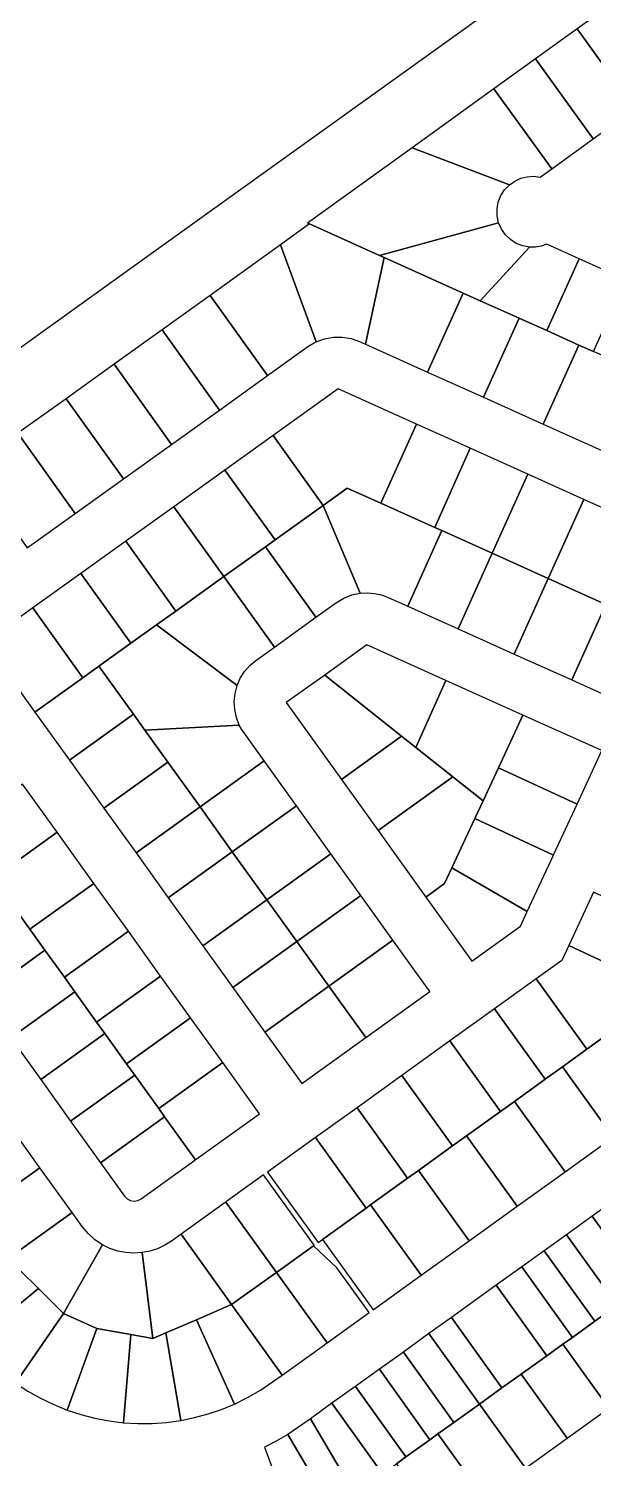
# Model space of a CAD drawing. Header units: metres. Extents: x 1641456 to 1644813, y 5693985 to 5698324.
# Drawn here: x 1643610 to 1643828, y 5694568 to 5695120 of the extents above; entities that cross this region are included whole.
import ezdxf

# ---------------------------------------------------------------- set-up
doc = ezdxf.new("R2010")
doc.units = ezdxf.units.M

msp = doc.modelspace()

# ---------------------------------------------------------------- linework, layer by layer
msp.add_lwpolyline([(1643029.38, 5694582.33), (1643228.55, 5694725.56), (1643336.18, 5694802.96), (1643389.38, 5694841.22), (1643380.63, 5694853.38), (1643291.2, 5694977.75), (1643404.73, 5695059.4), (1643491.91, 5694938.17), (1643500.97, 5694925.59), (1643500.97, 5694925.59), (1643517.62, 5694937.55), (1643593.8, 5694988.05), (1643662.2, 5695037.1), (1643827.02, 5695155.31), (1643825.24, 5695157.78), (1643907.79, 5695216.98), (1643910.57, 5695218.98), (1643928.1, 5695238.43), (1643937.97, 5695245.56), (1643961.98, 5695256), (1644153.25, 5695393.71), (1644482.21, 5695631.95)])
msp.add_lwpolyline([(1643029.38, 5694582.33), (1643228.55, 5694725.56), (1643336.18, 5694802.96), (1643389.38, 5694841.22), (1643380.63, 5694853.38), (1643291.2, 5694977.75), (1643404.73, 5695059.4), (1643491.91, 5694938.17), (1643500.97, 5694925.59), (1643500.97, 5694925.59), (1643517.62, 5694937.55), (1643593.8, 5694988.05), (1643662.2, 5695037.1), (1643827.02, 5695155.31), (1643825.24, 5695157.78), (1643907.79, 5695216.98), (1643910.57, 5695218.98), (1643928.1, 5695238.43), (1643937.97, 5695245.56), (1643961.98, 5695256), (1644153.25, 5695393.71), (1644482.21, 5695631.95)])
msp.add_lwpolyline([(1643029.38, 5694582.33), (1643228.55, 5694725.56), (1643336.18, 5694802.96), (1643389.38, 5694841.22), (1643380.63, 5694853.38), (1643291.2, 5694977.75), (1643404.73, 5695059.4), (1643491.91, 5694938.17), (1643500.97, 5694925.59), (1643500.97, 5694925.59), (1643517.62, 5694937.55), (1643593.8, 5694988.05), (1643662.2, 5695037.1), (1643827.02, 5695155.31), (1643825.24, 5695157.78), (1643907.79, 5695216.98), (1643910.57, 5695218.98), (1643928.1, 5695238.43), (1643937.97, 5695245.56), (1643961.98, 5695256), (1644153.25, 5695393.71), (1644482.21, 5695631.95)])
msp.add_lwpolyline([(1643029.38, 5694582.33), (1643228.55, 5694725.56), (1643336.18, 5694802.96), (1643389.38, 5694841.22), (1643380.63, 5694853.38), (1643291.2, 5694977.75), (1643404.73, 5695059.4), (1643491.91, 5694938.17), (1643500.97, 5694925.59), (1643500.97, 5694925.59), (1643517.62, 5694937.55), (1643593.8, 5694988.05), (1643662.2, 5695037.1), (1643827.02, 5695155.31), (1643825.24, 5695157.78), (1643907.79, 5695216.98), (1643910.57, 5695218.98), (1643928.1, 5695238.43), (1643937.97, 5695245.56), (1643961.98, 5695256), (1644153.25, 5695393.71), (1644482.21, 5695631.95)])
msp.add_lwpolyline([(1643029.38, 5694582.33), (1643228.55, 5694725.56), (1643336.18, 5694802.96), (1643389.38, 5694841.22), (1643380.63, 5694853.38), (1643291.2, 5694977.75), (1643404.73, 5695059.4), (1643491.91, 5694938.17), (1643500.97, 5694925.59), (1643500.97, 5694925.59), (1643517.62, 5694937.55), (1643593.8, 5694988.05), (1643662.2, 5695037.1), (1643827.02, 5695155.31), (1643825.24, 5695157.78), (1643907.79, 5695216.98), (1643910.57, 5695218.98), (1643928.1, 5695238.43), (1643937.97, 5695245.56), (1643961.98, 5695256), (1644153.25, 5695393.71), (1644482.21, 5695631.95)])
msp.add_lwpolyline([(1643029.38, 5694582.33), (1643228.55, 5694725.56), (1643336.18, 5694802.96), (1643389.38, 5694841.22), (1643380.63, 5694853.38), (1643291.2, 5694977.75), (1643404.73, 5695059.4), (1643491.91, 5694938.17), (1643500.97, 5694925.59), (1643500.97, 5694925.59), (1643517.62, 5694937.55), (1643593.8, 5694988.05), (1643662.2, 5695037.1), (1643827.02, 5695155.31), (1643825.24, 5695157.78), (1643907.79, 5695216.98), (1643910.57, 5695218.98), (1643928.1, 5695238.43), (1643937.97, 5695245.56), (1643961.98, 5695256), (1644153.25, 5695393.71), (1644482.21, 5695631.95)])
msp.add_lwpolyline([(1643029.38, 5694582.33), (1643228.55, 5694725.56), (1643336.18, 5694802.96), (1643389.38, 5694841.22), (1643380.63, 5694853.38), (1643291.2, 5694977.75), (1643404.73, 5695059.4), (1643491.91, 5694938.17), (1643500.97, 5694925.59), (1643500.97, 5694925.59), (1643517.62, 5694937.55), (1643593.8, 5694988.05), (1643662.2, 5695037.1), (1643827.02, 5695155.31), (1643825.24, 5695157.78), (1643907.79, 5695216.98), (1643910.57, 5695218.98), (1643928.1, 5695238.43), (1643937.97, 5695245.56), (1643961.98, 5695256), (1644153.25, 5695393.71), (1644482.21, 5695631.95)])
msp.add_lwpolyline([(1643029.38, 5694582.33), (1643228.55, 5694725.56), (1643336.18, 5694802.96), (1643389.38, 5694841.22), (1643380.63, 5694853.38), (1643291.2, 5694977.75), (1643404.73, 5695059.4), (1643491.91, 5694938.17), (1643500.97, 5694925.59), (1643500.97, 5694925.59), (1643517.62, 5694937.55), (1643593.8, 5694988.05), (1643662.2, 5695037.1), (1643827.02, 5695155.31), (1643825.24, 5695157.78), (1643907.79, 5695216.98), (1643910.57, 5695218.98), (1643928.1, 5695238.43), (1643937.97, 5695245.56), (1643961.98, 5695256), (1644153.25, 5695393.71), (1644482.21, 5695631.95)])
msp.add_lwpolyline([(1643029.38, 5694582.33), (1643228.55, 5694725.56), (1643336.18, 5694802.96), (1643389.38, 5694841.22), (1643380.63, 5694853.38), (1643291.2, 5694977.75), (1643404.73, 5695059.4), (1643491.91, 5694938.17), (1643500.97, 5694925.59), (1643500.97, 5694925.59), (1643517.62, 5694937.55), (1643593.8, 5694988.05), (1643662.2, 5695037.1), (1643827.02, 5695155.31), (1643825.24, 5695157.78), (1643907.79, 5695216.98), (1643910.57, 5695218.98), (1643928.1, 5695238.43), (1643937.97, 5695245.56), (1643961.98, 5695256), (1644153.25, 5695393.71), (1644482.21, 5695631.95)])
msp.add_lwpolyline([(1643029.38, 5694582.33), (1643228.55, 5694725.56), (1643336.18, 5694802.96), (1643389.38, 5694841.22), (1643380.63, 5694853.38), (1643291.2, 5694977.75), (1643404.73, 5695059.4), (1643491.91, 5694938.17), (1643500.97, 5694925.59), (1643500.97, 5694925.59), (1643517.62, 5694937.55), (1643593.8, 5694988.05), (1643662.2, 5695037.1), (1643827.02, 5695155.31), (1643825.24, 5695157.78), (1643907.79, 5695216.98), (1643910.57, 5695218.98), (1643928.1, 5695238.43), (1643937.97, 5695245.56), (1643961.98, 5695256), (1644153.25, 5695393.71), (1644482.21, 5695631.95)])
msp.add_lwpolyline([(1643029.38, 5694582.33), (1643228.55, 5694725.56), (1643336.18, 5694802.96), (1643389.38, 5694841.22), (1643380.63, 5694853.38), (1643291.2, 5694977.75), (1643404.73, 5695059.4), (1643491.91, 5694938.17), (1643500.97, 5694925.59), (1643500.97, 5694925.59), (1643517.62, 5694937.55), (1643593.8, 5694988.05), (1643662.2, 5695037.1), (1643827.02, 5695155.31), (1643825.24, 5695157.78), (1643907.79, 5695216.98), (1643910.57, 5695218.98), (1643928.1, 5695238.43), (1643937.97, 5695245.56), (1643961.98, 5695256), (1644153.25, 5695393.71), (1644482.21, 5695631.95)])
msp.add_lwpolyline([(1643029.38, 5694582.33), (1643228.55, 5694725.56), (1643336.18, 5694802.96), (1643389.38, 5694841.22), (1643380.63, 5694853.38), (1643291.2, 5694977.75), (1643404.73, 5695059.4), (1643491.91, 5694938.17), (1643500.97, 5694925.59), (1643500.97, 5694925.59), (1643517.62, 5694937.55), (1643593.8, 5694988.05), (1643662.2, 5695037.1), (1643827.02, 5695155.31), (1643825.24, 5695157.78), (1643907.79, 5695216.98), (1643910.57, 5695218.98), (1643928.1, 5695238.43), (1643937.97, 5695245.56), (1643961.98, 5695256), (1644153.25, 5695393.71), (1644482.21, 5695631.95)])
msp.add_lwpolyline([(1643029.38, 5694582.33), (1643228.55, 5694725.56), (1643336.18, 5694802.96), (1643389.38, 5694841.22), (1643380.63, 5694853.38), (1643291.2, 5694977.75), (1643404.73, 5695059.4), (1643491.91, 5694938.17), (1643500.97, 5694925.59), (1643500.97, 5694925.59), (1643517.62, 5694937.55), (1643593.8, 5694988.05), (1643662.2, 5695037.1), (1643827.02, 5695155.31), (1643825.24, 5695157.78), (1643907.79, 5695216.98), (1643910.57, 5695218.98), (1643928.1, 5695238.43), (1643937.97, 5695245.56), (1643961.98, 5695256), (1644153.25, 5695393.71), (1644482.21, 5695631.95)])
msp.add_lwpolyline([(1643029.38, 5694582.33), (1643228.55, 5694725.56), (1643336.18, 5694802.96), (1643389.38, 5694841.22), (1643380.63, 5694853.38), (1643291.2, 5694977.75), (1643404.73, 5695059.4), (1643491.91, 5694938.17), (1643500.97, 5694925.59), (1643500.97, 5694925.59), (1643517.62, 5694937.55), (1643593.8, 5694988.05), (1643662.2, 5695037.1), (1643827.02, 5695155.31), (1643825.24, 5695157.78), (1643907.79, 5695216.98), (1643910.57, 5695218.98), (1643928.1, 5695238.43), (1643937.97, 5695245.56), (1643961.98, 5695256), (1644153.25, 5695393.71), (1644482.21, 5695631.95)])
msp.add_lwpolyline([(1643029.38, 5694582.33), (1643228.55, 5694725.56), (1643336.18, 5694802.96), (1643389.38, 5694841.22), (1643380.63, 5694853.38), (1643291.2, 5694977.75), (1643404.73, 5695059.4), (1643491.91, 5694938.17), (1643500.97, 5694925.59), (1643500.97, 5694925.59), (1643517.62, 5694937.55), (1643593.8, 5694988.05), (1643662.2, 5695037.1), (1643827.02, 5695155.31), (1643825.24, 5695157.78), (1643907.79, 5695216.98), (1643910.57, 5695218.98), (1643928.1, 5695238.43), (1643937.97, 5695245.56), (1643961.98, 5695256), (1644153.25, 5695393.71), (1644482.21, 5695631.95)])
msp.add_lwpolyline([(1643029.38, 5694582.33), (1643228.55, 5694725.56), (1643336.18, 5694802.96), (1643389.38, 5694841.22), (1643380.63, 5694853.38), (1643291.2, 5694977.75), (1643404.73, 5695059.4), (1643491.91, 5694938.17), (1643500.97, 5694925.59), (1643500.97, 5694925.59), (1643517.62, 5694937.55), (1643593.8, 5694988.05), (1643662.2, 5695037.1), (1643827.02, 5695155.31), (1643825.24, 5695157.78), (1643907.79, 5695216.98), (1643910.57, 5695218.98), (1643928.1, 5695238.43), (1643937.97, 5695245.56), (1643961.98, 5695256), (1644153.25, 5695393.71), (1644482.21, 5695631.95)])
msp.add_lwpolyline([(1643029.38, 5694582.33), (1643228.55, 5694725.56), (1643336.18, 5694802.96), (1643389.38, 5694841.22), (1643380.63, 5694853.38), (1643291.2, 5694977.75), (1643404.73, 5695059.4), (1643491.91, 5694938.17), (1643500.97, 5694925.59), (1643500.97, 5694925.59), (1643517.62, 5694937.55), (1643593.8, 5694988.05), (1643662.2, 5695037.1), (1643827.02, 5695155.31), (1643825.24, 5695157.78), (1643907.79, 5695216.98), (1643910.57, 5695218.98), (1643928.1, 5695238.43), (1643937.97, 5695245.56), (1643961.98, 5695256), (1644153.25, 5695393.71), (1644482.21, 5695631.95)])
msp.add_lwpolyline([(1643029.38, 5694582.33), (1643228.55, 5694725.56), (1643336.18, 5694802.96), (1643389.38, 5694841.22), (1643380.63, 5694853.38), (1643291.2, 5694977.75), (1643404.73, 5695059.4), (1643491.91, 5694938.17), (1643500.97, 5694925.59), (1643500.97, 5694925.59), (1643517.62, 5694937.55), (1643593.8, 5694988.05), (1643662.2, 5695037.1), (1643827.02, 5695155.31), (1643825.24, 5695157.78), (1643907.79, 5695216.98), (1643910.57, 5695218.98), (1643928.1, 5695238.43), (1643937.97, 5695245.56), (1643961.98, 5695256), (1644153.25, 5695393.71), (1644482.21, 5695631.95)])
msp.add_lwpolyline([(1643029.38, 5694582.33), (1643228.55, 5694725.56), (1643336.18, 5694802.96), (1643389.38, 5694841.22), (1643380.63, 5694853.38), (1643291.2, 5694977.75), (1643404.73, 5695059.4), (1643491.91, 5694938.17), (1643500.97, 5694925.59), (1643500.97, 5694925.59), (1643517.62, 5694937.55), (1643593.8, 5694988.05), (1643662.2, 5695037.1), (1643827.02, 5695155.31), (1643825.24, 5695157.78), (1643907.79, 5695216.98), (1643910.57, 5695218.98), (1643928.1, 5695238.43), (1643937.97, 5695245.56), (1643961.98, 5695256), (1644153.25, 5695393.71), (1644482.21, 5695631.95)])
msp.add_lwpolyline([(1643029.38, 5694582.33), (1643228.55, 5694725.56), (1643336.18, 5694802.96), (1643389.38, 5694841.22), (1643380.63, 5694853.38), (1643291.2, 5694977.75), (1643404.73, 5695059.4), (1643491.91, 5694938.17), (1643500.97, 5694925.59), (1643500.97, 5694925.59), (1643517.62, 5694937.55), (1643593.8, 5694988.05), (1643662.2, 5695037.1), (1643827.02, 5695155.31), (1643825.24, 5695157.78), (1643907.79, 5695216.98), (1643910.57, 5695218.98), (1643928.1, 5695238.43), (1643937.97, 5695245.56), (1643961.98, 5695256), (1644153.25, 5695393.71), (1644482.21, 5695631.95)])
msp.add_lwpolyline([(1643029.38, 5694582.33), (1643228.55, 5694725.56), (1643336.18, 5694802.96), (1643389.38, 5694841.22), (1643380.63, 5694853.38), (1643291.2, 5694977.75), (1643404.73, 5695059.4), (1643491.91, 5694938.17), (1643500.97, 5694925.59), (1643500.97, 5694925.59), (1643517.62, 5694937.55), (1643593.8, 5694988.05), (1643662.2, 5695037.1), (1643827.02, 5695155.31), (1643825.24, 5695157.78), (1643907.79, 5695216.98), (1643910.57, 5695218.98), (1643928.1, 5695238.43), (1643937.97, 5695245.56), (1643961.98, 5695256), (1644153.25, 5695393.71), (1644482.21, 5695631.95)])
msp.add_lwpolyline([(1643029.38, 5694582.33), (1643228.55, 5694725.56), (1643336.18, 5694802.96), (1643389.38, 5694841.22), (1643380.63, 5694853.38), (1643291.2, 5694977.75), (1643404.73, 5695059.4), (1643491.91, 5694938.17), (1643500.97, 5694925.59), (1643500.97, 5694925.59), (1643517.62, 5694937.55), (1643593.8, 5694988.05), (1643662.2, 5695037.1), (1643827.02, 5695155.31), (1643825.24, 5695157.78), (1643907.79, 5695216.98), (1643910.57, 5695218.98), (1643928.1, 5695238.43), (1643937.97, 5695245.56), (1643961.98, 5695256), (1644153.25, 5695393.71), (1644482.21, 5695631.95)])
msp.add_lwpolyline([(1643029.38, 5694582.33), (1643228.55, 5694725.56), (1643336.18, 5694802.96), (1643389.38, 5694841.22), (1643380.63, 5694853.38), (1643291.2, 5694977.75), (1643404.73, 5695059.4), (1643491.91, 5694938.17), (1643500.97, 5694925.59), (1643500.97, 5694925.59), (1643517.62, 5694937.55), (1643593.8, 5694988.05), (1643662.2, 5695037.1), (1643827.02, 5695155.31), (1643825.24, 5695157.78), (1643907.79, 5695216.98), (1643910.57, 5695218.98), (1643928.1, 5695238.43), (1643937.97, 5695245.56), (1643961.98, 5695256), (1644153.25, 5695393.71), (1644482.21, 5695631.95)])
msp.add_lwpolyline([(1643029.38, 5694582.33), (1643228.55, 5694725.56), (1643336.18, 5694802.96), (1643389.38, 5694841.22), (1643380.63, 5694853.38), (1643291.2, 5694977.75), (1643404.73, 5695059.4), (1643491.91, 5694938.17), (1643500.97, 5694925.59), (1643500.97, 5694925.59), (1643517.62, 5694937.55), (1643593.8, 5694988.05), (1643662.2, 5695037.1), (1643827.02, 5695155.31), (1643825.24, 5695157.78), (1643907.79, 5695216.98), (1643910.57, 5695218.98), (1643928.1, 5695238.43), (1643937.97, 5695245.56), (1643961.98, 5695256), (1644153.25, 5695393.71), (1644482.21, 5695631.95)])
msp.add_lwpolyline([(1643029.38, 5694582.33), (1643228.55, 5694725.56), (1643336.18, 5694802.96), (1643389.38, 5694841.22), (1643380.63, 5694853.38), (1643291.2, 5694977.75), (1643404.73, 5695059.4), (1643491.91, 5694938.17), (1643500.97, 5694925.59), (1643500.97, 5694925.59), (1643517.62, 5694937.55), (1643593.8, 5694988.05), (1643662.2, 5695037.1), (1643827.02, 5695155.31), (1643825.24, 5695157.78), (1643907.79, 5695216.98), (1643910.57, 5695218.98), (1643928.1, 5695238.43), (1643937.97, 5695245.56), (1643961.98, 5695256), (1644153.25, 5695393.71), (1644482.21, 5695631.95)])
msp.add_lwpolyline([(1643029.38, 5694582.33), (1643228.55, 5694725.56), (1643336.18, 5694802.96), (1643389.38, 5694841.22), (1643380.63, 5694853.38), (1643291.2, 5694977.75), (1643404.73, 5695059.4), (1643491.91, 5694938.17), (1643500.97, 5694925.59), (1643500.97, 5694925.59), (1643517.62, 5694937.55), (1643593.8, 5694988.05), (1643662.2, 5695037.1), (1643827.02, 5695155.31), (1643825.24, 5695157.78), (1643907.79, 5695216.98), (1643910.57, 5695218.98), (1643928.1, 5695238.43), (1643937.97, 5695245.56), (1643961.98, 5695256), (1644153.25, 5695393.71), (1644482.21, 5695631.95)])
msp.add_lwpolyline([(1643029.38, 5694582.33), (1643228.55, 5694725.56), (1643336.18, 5694802.96), (1643389.38, 5694841.22), (1643380.63, 5694853.38), (1643291.2, 5694977.75), (1643404.73, 5695059.4), (1643491.91, 5694938.17), (1643500.97, 5694925.59), (1643500.97, 5694925.59), (1643517.62, 5694937.55), (1643593.8, 5694988.05), (1643662.2, 5695037.1), (1643827.02, 5695155.31), (1643825.24, 5695157.78), (1643907.79, 5695216.98), (1643910.57, 5695218.98), (1643928.1, 5695238.43), (1643937.97, 5695245.56), (1643961.98, 5695256), (1644153.25, 5695393.71), (1644482.21, 5695631.95)])
msp.add_lwpolyline([(1643029.38, 5694582.33), (1643228.55, 5694725.56), (1643336.18, 5694802.96), (1643389.38, 5694841.22), (1643380.63, 5694853.38), (1643291.2, 5694977.75), (1643404.73, 5695059.4), (1643491.91, 5694938.17), (1643500.97, 5694925.59), (1643500.97, 5694925.59), (1643517.62, 5694937.55), (1643593.8, 5694988.05), (1643662.2, 5695037.1), (1643827.02, 5695155.31), (1643825.24, 5695157.78), (1643907.79, 5695216.98), (1643910.57, 5695218.98), (1643928.1, 5695238.43), (1643937.97, 5695245.56), (1643961.98, 5695256), (1644153.25, 5695393.71), (1644482.21, 5695631.95)])
msp.add_lwpolyline([(1643029.38, 5694582.33), (1643228.55, 5694725.56), (1643336.18, 5694802.96), (1643389.38, 5694841.22), (1643380.63, 5694853.38), (1643291.2, 5694977.75), (1643404.73, 5695059.4), (1643491.91, 5694938.17), (1643500.97, 5694925.59), (1643500.97, 5694925.59), (1643517.62, 5694937.55), (1643593.8, 5694988.05), (1643662.2, 5695037.1), (1643827.02, 5695155.31), (1643825.24, 5695157.78), (1643907.79, 5695216.98), (1643910.57, 5695218.98), (1643928.1, 5695238.43), (1643937.97, 5695245.56), (1643961.98, 5695256), (1644153.25, 5695393.71), (1644482.21, 5695631.95)])
msp.add_lwpolyline([(1643029.38, 5694582.33), (1643228.55, 5694725.56), (1643336.18, 5694802.96), (1643389.38, 5694841.22), (1643380.63, 5694853.38), (1643291.2, 5694977.75), (1643404.73, 5695059.4), (1643491.91, 5694938.17), (1643500.97, 5694925.59), (1643500.97, 5694925.59), (1643517.62, 5694937.55), (1643593.8, 5694988.05), (1643662.2, 5695037.1), (1643827.02, 5695155.31), (1643825.24, 5695157.78), (1643907.79, 5695216.98), (1643910.57, 5695218.98), (1643928.1, 5695238.43), (1643937.97, 5695245.56), (1643961.98, 5695256), (1644153.25, 5695393.71), (1644482.21, 5695631.95)])
msp.add_lwpolyline([(1643029.38, 5694582.33), (1643228.55, 5694725.56), (1643336.18, 5694802.96), (1643389.38, 5694841.22), (1643380.63, 5694853.38), (1643291.2, 5694977.75), (1643404.73, 5695059.4), (1643491.91, 5694938.17), (1643500.97, 5694925.59), (1643500.97, 5694925.59), (1643517.62, 5694937.55), (1643593.8, 5694988.05), (1643662.2, 5695037.1), (1643827.02, 5695155.31), (1643825.24, 5695157.78), (1643907.79, 5695216.98), (1643910.57, 5695218.98), (1643928.1, 5695238.43), (1643937.97, 5695245.56), (1643961.98, 5695256), (1644153.25, 5695393.71), (1644482.21, 5695631.95)])
msp.add_lwpolyline([(1643029.38, 5694582.33), (1643228.55, 5694725.56), (1643336.18, 5694802.96), (1643389.38, 5694841.22), (1643380.63, 5694853.38), (1643291.2, 5694977.75), (1643404.73, 5695059.4), (1643491.91, 5694938.17), (1643500.97, 5694925.59), (1643500.97, 5694925.59), (1643517.62, 5694937.55), (1643593.8, 5694988.05), (1643662.2, 5695037.1), (1643827.02, 5695155.31), (1643825.24, 5695157.78), (1643907.79, 5695216.98), (1643910.57, 5695218.98), (1643928.1, 5695238.43), (1643937.97, 5695245.56), (1643961.98, 5695256), (1644153.25, 5695393.71), (1644482.21, 5695631.95)])
msp.add_lwpolyline([(1643029.38, 5694582.33), (1643228.55, 5694725.56), (1643336.18, 5694802.96), (1643389.38, 5694841.22), (1643380.63, 5694853.38), (1643291.2, 5694977.75), (1643404.73, 5695059.4), (1643491.91, 5694938.17), (1643500.97, 5694925.59), (1643500.97, 5694925.59), (1643517.62, 5694937.55), (1643593.8, 5694988.05), (1643662.2, 5695037.1), (1643827.02, 5695155.31), (1643825.24, 5695157.78), (1643907.79, 5695216.98), (1643910.57, 5695218.98), (1643928.1, 5695238.43), (1643937.97, 5695245.56), (1643961.98, 5695256), (1644153.25, 5695393.71), (1644482.21, 5695631.95)])
msp.add_lwpolyline([(1643029.38, 5694582.33), (1643228.55, 5694725.56), (1643336.18, 5694802.96), (1643389.38, 5694841.22), (1643380.63, 5694853.38), (1643291.2, 5694977.75), (1643404.73, 5695059.4), (1643491.91, 5694938.17), (1643500.97, 5694925.59), (1643500.97, 5694925.59), (1643517.62, 5694937.55), (1643593.8, 5694988.05), (1643662.2, 5695037.1), (1643827.02, 5695155.31), (1643825.24, 5695157.78), (1643907.79, 5695216.98), (1643910.57, 5695218.98), (1643928.1, 5695238.43), (1643937.97, 5695245.56), (1643961.98, 5695256), (1644153.25, 5695393.71), (1644482.21, 5695631.95)])
msp.add_lwpolyline([(1643029.38, 5694582.33), (1643228.55, 5694725.56), (1643336.18, 5694802.96), (1643389.38, 5694841.22), (1643380.63, 5694853.38), (1643291.2, 5694977.75), (1643404.73, 5695059.4), (1643491.91, 5694938.17), (1643500.97, 5694925.59), (1643500.97, 5694925.59), (1643517.62, 5694937.55), (1643593.8, 5694988.05), (1643662.2, 5695037.1), (1643827.02, 5695155.31), (1643825.24, 5695157.78), (1643907.79, 5695216.98), (1643910.57, 5695218.98), (1643928.1, 5695238.43), (1643937.97, 5695245.56), (1643961.98, 5695256), (1644153.25, 5695393.71), (1644482.21, 5695631.95)])
msp.add_lwpolyline([(1643029.38, 5694582.33), (1643228.55, 5694725.56), (1643336.18, 5694802.96), (1643389.38, 5694841.22), (1643380.63, 5694853.38), (1643291.2, 5694977.75), (1643404.73, 5695059.4), (1643491.91, 5694938.17), (1643500.97, 5694925.59), (1643500.97, 5694925.59), (1643517.62, 5694937.55), (1643593.8, 5694988.05), (1643662.2, 5695037.1), (1643827.02, 5695155.31), (1643825.24, 5695157.78), (1643907.79, 5695216.98), (1643910.57, 5695218.98), (1643928.1, 5695238.43), (1643937.97, 5695245.56), (1643961.98, 5695256), (1644153.25, 5695393.71), (1644482.21, 5695631.95)])
msp.add_lwpolyline([(1643029.38, 5694582.33), (1643228.55, 5694725.56), (1643336.18, 5694802.96), (1643389.38, 5694841.22), (1643380.63, 5694853.38), (1643291.2, 5694977.75), (1643404.73, 5695059.4), (1643491.91, 5694938.17), (1643500.97, 5694925.59), (1643500.97, 5694925.59), (1643517.62, 5694937.55), (1643593.8, 5694988.05), (1643662.2, 5695037.1), (1643827.02, 5695155.31), (1643825.24, 5695157.78), (1643907.79, 5695216.98), (1643910.57, 5695218.98), (1643928.1, 5695238.43), (1643937.97, 5695245.56), (1643961.98, 5695256), (1644153.25, 5695393.71), (1644482.21, 5695631.95)])
msp.add_lwpolyline([(1643029.38, 5694582.33), (1643228.55, 5694725.56), (1643336.18, 5694802.96), (1643389.38, 5694841.22), (1643380.63, 5694853.38), (1643291.2, 5694977.75), (1643404.73, 5695059.4), (1643491.91, 5694938.17), (1643500.97, 5694925.59), (1643500.97, 5694925.59), (1643517.62, 5694937.55), (1643593.8, 5694988.05), (1643662.2, 5695037.1), (1643827.02, 5695155.31), (1643825.24, 5695157.78), (1643907.79, 5695216.98), (1643910.57, 5695218.98), (1643928.1, 5695238.43), (1643937.97, 5695245.56), (1643961.98, 5695256), (1644153.25, 5695393.71), (1644482.21, 5695631.95)])
msp.add_lwpolyline([(1643029.38, 5694582.33), (1643228.55, 5694725.56), (1643336.18, 5694802.96), (1643389.38, 5694841.22), (1643380.63, 5694853.38), (1643291.2, 5694977.75), (1643404.73, 5695059.4), (1643491.91, 5694938.17), (1643500.97, 5694925.59), (1643500.97, 5694925.59), (1643517.62, 5694937.55), (1643593.8, 5694988.05), (1643662.2, 5695037.1), (1643827.02, 5695155.31), (1643825.24, 5695157.78), (1643907.79, 5695216.98), (1643910.57, 5695218.98), (1643928.1, 5695238.43), (1643937.97, 5695245.56), (1643961.98, 5695256), (1644153.25, 5695393.71), (1644482.21, 5695631.95)])
msp.add_lwpolyline([(1643029.38, 5694582.33), (1643228.55, 5694725.56), (1643336.18, 5694802.96), (1643389.38, 5694841.22), (1643380.63, 5694853.38), (1643291.2, 5694977.75), (1643404.73, 5695059.4), (1643491.91, 5694938.17), (1643500.97, 5694925.59), (1643500.97, 5694925.59), (1643517.62, 5694937.55), (1643593.8, 5694988.05), (1643662.2, 5695037.1), (1643827.02, 5695155.31), (1643825.24, 5695157.78), (1643907.79, 5695216.98), (1643910.57, 5695218.98), (1643928.1, 5695238.43), (1643937.97, 5695245.56), (1643961.98, 5695256), (1644153.25, 5695393.71), (1644482.21, 5695631.95)])
msp.add_lwpolyline([(1643029.38, 5694582.33), (1643228.55, 5694725.56), (1643336.18, 5694802.96), (1643389.38, 5694841.22), (1643380.63, 5694853.38), (1643291.2, 5694977.75), (1643404.73, 5695059.4), (1643491.91, 5694938.17), (1643500.97, 5694925.59), (1643500.97, 5694925.59), (1643517.62, 5694937.55), (1643593.8, 5694988.05), (1643662.2, 5695037.1), (1643827.02, 5695155.31), (1643825.24, 5695157.78), (1643907.79, 5695216.98), (1643910.57, 5695218.98), (1643928.1, 5695238.43), (1643937.97, 5695245.56), (1643961.98, 5695256), (1644153.25, 5695393.71), (1644482.21, 5695631.95)])
msp.add_lwpolyline([(1643029.38, 5694582.33), (1643228.55, 5694725.56), (1643336.18, 5694802.96), (1643389.38, 5694841.22), (1643380.63, 5694853.38), (1643291.2, 5694977.75), (1643404.73, 5695059.4), (1643491.91, 5694938.17), (1643500.97, 5694925.59), (1643500.97, 5694925.59), (1643517.62, 5694937.55), (1643593.8, 5694988.05), (1643662.2, 5695037.1), (1643827.02, 5695155.31), (1643825.24, 5695157.78), (1643907.79, 5695216.98), (1643910.57, 5695218.98), (1643928.1, 5695238.43), (1643937.97, 5695245.56), (1643961.98, 5695256), (1644153.25, 5695393.71), (1644482.21, 5695631.95)])
msp.add_lwpolyline([(1643029.38, 5694582.33), (1643228.55, 5694725.56), (1643336.18, 5694802.96), (1643389.38, 5694841.22), (1643380.63, 5694853.38), (1643291.2, 5694977.75), (1643404.73, 5695059.4), (1643491.91, 5694938.17), (1643500.97, 5694925.59), (1643500.97, 5694925.59), (1643517.62, 5694937.55), (1643593.8, 5694988.05), (1643662.2, 5695037.1), (1643827.02, 5695155.31), (1643825.24, 5695157.78), (1643907.79, 5695216.98), (1643910.57, 5695218.98), (1643928.1, 5695238.43), (1643937.97, 5695245.56), (1643961.98, 5695256), (1644153.25, 5695393.71), (1644482.21, 5695631.95)])
msp.add_lwpolyline([(1643029.38, 5694582.33), (1643228.55, 5694725.56), (1643336.18, 5694802.96), (1643389.38, 5694841.22), (1643380.63, 5694853.38), (1643291.2, 5694977.75), (1643404.73, 5695059.4), (1643491.91, 5694938.17), (1643500.97, 5694925.59), (1643500.97, 5694925.59), (1643517.62, 5694937.55), (1643593.8, 5694988.05), (1643662.2, 5695037.1), (1643827.02, 5695155.31), (1643825.24, 5695157.78), (1643907.79, 5695216.98), (1643910.57, 5695218.98), (1643928.1, 5695238.43), (1643937.97, 5695245.56), (1643961.98, 5695256), (1644153.25, 5695393.71), (1644482.21, 5695631.95)])
msp.add_lwpolyline([(1643029.38, 5694582.33), (1643228.55, 5694725.56), (1643336.18, 5694802.96), (1643389.38, 5694841.22), (1643380.63, 5694853.38), (1643291.2, 5694977.75), (1643404.73, 5695059.4), (1643491.91, 5694938.17), (1643500.97, 5694925.59), (1643500.97, 5694925.59), (1643517.62, 5694937.55), (1643593.8, 5694988.05), (1643662.2, 5695037.1), (1643827.02, 5695155.31), (1643825.24, 5695157.78), (1643907.79, 5695216.98), (1643910.57, 5695218.98), (1643928.1, 5695238.43), (1643937.97, 5695245.56), (1643961.98, 5695256), (1644153.25, 5695393.71), (1644482.21, 5695631.95)])
msp.add_lwpolyline([(1643029.38, 5694582.33), (1643228.55, 5694725.56), (1643336.18, 5694802.96), (1643389.38, 5694841.22), (1643380.63, 5694853.38), (1643291.2, 5694977.75), (1643404.73, 5695059.4), (1643491.91, 5694938.17), (1643500.97, 5694925.59), (1643500.97, 5694925.59), (1643517.62, 5694937.55), (1643593.8, 5694988.05), (1643662.2, 5695037.1), (1643827.02, 5695155.31), (1643825.24, 5695157.78), (1643907.79, 5695216.98), (1643910.57, 5695218.98), (1643928.1, 5695238.43), (1643937.97, 5695245.56), (1643961.98, 5695256), (1644153.25, 5695393.71), (1644482.21, 5695631.95)])
msp.add_lwpolyline([(1643029.38, 5694582.33), (1643228.55, 5694725.56), (1643336.18, 5694802.96), (1643389.38, 5694841.22), (1643380.63, 5694853.38), (1643291.2, 5694977.75), (1643404.73, 5695059.4), (1643491.91, 5694938.17), (1643500.97, 5694925.59), (1643500.97, 5694925.59), (1643517.62, 5694937.55), (1643593.8, 5694988.05), (1643662.2, 5695037.1), (1643827.02, 5695155.31), (1643825.24, 5695157.78), (1643907.79, 5695216.98), (1643910.57, 5695218.98), (1643928.1, 5695238.43), (1643937.97, 5695245.56), (1643961.98, 5695256), (1644153.25, 5695393.71), (1644482.21, 5695631.95)])
msp.add_lwpolyline([(1643029.38, 5694582.33), (1643228.55, 5694725.56), (1643336.18, 5694802.96), (1643389.38, 5694841.22), (1643380.63, 5694853.38), (1643291.2, 5694977.75), (1643404.73, 5695059.4), (1643491.91, 5694938.17), (1643500.97, 5694925.59), (1643500.97, 5694925.59), (1643517.62, 5694937.55), (1643593.8, 5694988.05), (1643662.2, 5695037.1), (1643827.02, 5695155.31), (1643825.24, 5695157.78), (1643907.79, 5695216.98), (1643910.57, 5695218.98), (1643928.1, 5695238.43), (1643937.97, 5695245.56), (1643961.98, 5695256), (1644153.25, 5695393.71), (1644482.21, 5695631.95)])
msp.add_lwpolyline([(1643029.38, 5694582.33), (1643228.55, 5694725.56), (1643336.18, 5694802.96), (1643389.38, 5694841.22), (1643380.63, 5694853.38), (1643291.2, 5694977.75), (1643404.73, 5695059.4), (1643491.91, 5694938.17), (1643500.97, 5694925.59), (1643500.97, 5694925.59), (1643517.62, 5694937.55), (1643593.8, 5694988.05), (1643662.2, 5695037.1), (1643827.02, 5695155.31), (1643825.24, 5695157.78), (1643907.79, 5695216.98), (1643910.57, 5695218.98), (1643928.1, 5695238.43), (1643937.97, 5695245.56), (1643961.98, 5695256), (1644153.25, 5695393.71), (1644482.21, 5695631.95)])
for points in [[(1643860.01, 5695100.9), (1643837.72, 5695131.8), (1643821.66, 5695120.23), (1643843.96, 5695089.33), (1643860.01, 5695100.9)], [(1643843.96, 5695089.33), (1643821.66, 5695120.23), (1643805.6, 5695108.66), (1643827.9, 5695077.76), (1643843.96, 5695089.33)], [(1643827.9, 5695077.76), (1643805.6, 5695108.66), (1643789.55, 5695097.09), (1643811.85, 5695066.19), (1643827.9, 5695077.76)], [(1643811.85, 5695066.19), (1643789.55, 5695097.09), (1643757.93, 5695074.3), (1643795.54, 5695060), (1643797.6, 5695061.44), (1643799.88, 5695062.49), (1643802.33, 5695063.1), (1643804.84, 5695063.25), (1643807.34, 5695062.94), (1643811.85, 5695066.19)], [(1643795.54, 5695060), (1643757.93, 5695074.3), (1643717.57, 5695045.21), (1643718.03, 5695045), (1643718.35, 5695044.86), (1643745.36, 5695032.71), (1643791.36, 5695045.34), (1643790.79, 5695047.97), (1643790.75, 5695050.66), (1643791.22, 5695053.3), (1643792.21, 5695055.8), (1643793.67, 5695058.07), (1643795.54, 5695060)], [(1643745.36, 5695032.71), (1643718.35, 5695044.86), (1643707.08, 5695036.77), (1643720.84, 5694999.34), (1643724.08, 5695000.53), (1643727.48, 5695001.14), (1643730.93, 5695001.17), (1643734.33, 5695000.6), (1643737.59, 5694999.47), (1643739.97, 5694998.4), (1643747.12, 5695031.92), (1643745.36, 5695032.71)], [(1643803.31, 5695035.9), (1643800.66, 5695036.37), (1643798.16, 5695037.36), (1643795.9, 5695038.81), (1643793.97, 5695040.67), (1643792.44, 5695042.88), (1643791.36, 5695045.34), (1643745.36, 5695032.71), (1643747.12, 5695031.92), (1643777.65, 5695018.18), (1643784.25, 5695015.21), (1643803.31, 5695035.9)], [(1643720.84, 5694999.34), (1643707.08, 5695036.77), (1643679.9, 5695017.26), (1643702.05, 5694986.28), (1643717.63, 5694997.46), (1643719.2, 5694998.48), (1643720.84, 5694999.34)], [(1643822.45, 5695031.41), (1643809.95, 5695037.03), (1643807.81, 5695036.28), (1643805.57, 5695035.9), (1643803.31, 5695035.9), (1643784.25, 5695015.21), (1643799.29, 5695008.45), (1643809.96, 5695003.65), (1643822.45, 5695031.41)], [(1643777.65, 5695018.18), (1643747.12, 5695031.92), (1643739.97, 5694998.4), (1643763.85, 5694987.65), (1643777.65, 5695018.18)], [(1643840.49, 5695023.29), (1643822.45, 5695031.41), (1643809.96, 5695003.65), (1643822.33, 5694998.08), (1643828.01, 5694995.53), (1643840.49, 5695023.29)], [(1643702.05, 5694986.28), (1643679.9, 5695017.26), (1643661.35, 5695003.95), (1643683.49, 5694972.97), (1643702.05, 5694986.28)], [(1643784.25, 5695015.21), (1643777.65, 5695018.18), (1643763.85, 5694987.65), (1643785.51, 5694977.91), (1643799.29, 5695008.45), (1643784.25, 5695015.21)], [(1643809.96, 5695003.65), (1643799.29, 5695008.45), (1643785.51, 5694977.91), (1643808.55, 5694967.54), (1643822.33, 5694998.08), (1643809.96, 5695003.65)], [(1643683.49, 5694972.97), (1643661.35, 5695003.95), (1643642.79, 5694990.63), (1643664.94, 5694959.66), (1643683.49, 5694972.97)], [(1643828.01, 5694995.53), (1643822.33, 5694998.08), (1643808.55, 5694967.54), (1643832.43, 5694956.8), (1643846.21, 5694987.34), (1643846.06, 5694987.41), (1643828.01, 5694995.53)], [(1643664.94, 5694959.66), (1643642.79, 5694990.63), (1643624.24, 5694977.32), (1643646.38, 5694946.35), (1643664.94, 5694959.66)], [(1643759.56, 5694967.55), (1643729.35, 5694981.14), (1643704.21, 5694963.1), (1643723.56, 5694936.13), (1643732.89, 5694942.82), (1643745.83, 5694937), (1643759.56, 5694967.55)], [(1643646.38, 5694946.35), (1643624.24, 5694977.32), (1643605.69, 5694964.01), (1643627.83, 5694933.04), (1643646.38, 5694946.35)], [(1643780.38, 5694958.18), (1643759.56, 5694967.55), (1643745.83, 5694937), (1643766.65, 5694927.64), (1643780.38, 5694958.18)], [(1643627.83, 5694933.04), (1643605.69, 5694964.01), (1643587.14, 5694950.69), (1643609.27, 5694919.73), (1643627.83, 5694933.04)], [(1643723.56, 5694936.13), (1643704.21, 5694963.1), (1643685.65, 5694949.79), (1643705, 5694922.82), (1643723.56, 5694936.13)], [(1643802.6, 5694948.19), (1643780.38, 5694958.18), (1643766.65, 5694927.64), (1643769.43, 5694926.39), (1643788.86, 5694917.64), (1643802.6, 5694948.19)], [(1643705, 5694922.82), (1643685.65, 5694949.79), (1643665.86, 5694935.59), (1643685.21, 5694908.62), (1643701.29, 5694920.16), (1643705, 5694922.82)], [(1643824.26, 5694938.44), (1643802.6, 5694948.19), (1643788.86, 5694917.64), (1643810.52, 5694907.9), (1643824.26, 5694938.44)], [(1643745.83, 5694937), (1643732.89, 5694942.82), (1643723.56, 5694936.13), (1643737.92, 5694902.22), (1643740.67, 5694902.38), (1643743.41, 5694902.16), (1643746.1, 5694901.56), (1643748.68, 5694900.61), (1643756.26, 5694897.2), (1643769.43, 5694926.39), (1643766.65, 5694927.64), (1643745.83, 5694937)], [(1643685.21, 5694908.62), (1643665.86, 5694935.59), (1643647.31, 5694922.28), (1643666.66, 5694895.31), (1643685.21, 5694908.62)], [(1643737.92, 5694902.22), (1643723.56, 5694936.13), (1643705, 5694922.82), (1643701.29, 5694920.16), (1643720.79, 5694892.93), (1643728.71, 5694898.61), (1643731.57, 5694900.32), (1643734.67, 5694901.53), (1643737.92, 5694902.22)], [(1643846.47, 5694928.45), (1643824.26, 5694938.44), (1643810.52, 5694907.9), (1643832.74, 5694897.91), (1643846.47, 5694928.45)], [(1643788.86, 5694917.64), (1643769.43, 5694926.39), (1643756.26, 5694897.2), (1643775.7, 5694888.46), (1643788.86, 5694917.64)], [(1643666.66, 5694895.31), (1643647.31, 5694922.28), (1643629.99, 5694909.86), (1643649.34, 5694882.89), (1643659.23, 5694889.99), (1643666.66, 5694895.31)], [(1643720.79, 5694892.93), (1643701.29, 5694920.16), (1643685.21, 5694908.62), (1643704.71, 5694881.39), (1643720.79, 5694892.93)], [(1643810.52, 5694907.9), (1643788.86, 5694917.64), (1643775.7, 5694888.46), (1643797.36, 5694878.71), (1643810.52, 5694907.9)], [(1643649.34, 5694882.89), (1643629.99, 5694909.86), (1643611.44, 5694896.55), (1643630.78, 5694869.58), (1643636.97, 5694874.02), (1643649.34, 5694882.89)], [(1643704.71, 5694881.39), (1643685.21, 5694908.62), (1643666.66, 5694895.31), (1643659.23, 5694889.99), (1643690.31, 5694866.51), (1643691.54, 5694869.35), (1643693.19, 5694871.96), (1643695.22, 5694874.29), (1643697.59, 5694876.28), (1643704.71, 5694881.39)], [(1643832.74, 5694897.91), (1643810.52, 5694907.9), (1643797.36, 5694878.71), (1643819.57, 5694868.72), (1643832.74, 5694897.91)], [(1643630.78, 5694869.58), (1643611.44, 5694896.55), (1643592.86, 5694883.22), (1643612.23, 5694856.27), (1643630.78, 5694869.58)], [(1643853.19, 5694888.69), (1643832.74, 5694897.91), (1643819.57, 5694868.72), (1643839.72, 5694859.66), (1643853.19, 5694888.69)], [(1643690.31, 5694866.51), (1643659.23, 5694889.99), (1643649.34, 5694882.89), (1643636.97, 5694874.02), (1643650.28, 5694855.5), (1643654.74, 5694849.29), (1643691.17, 5694851.31), (1643690.05, 5694854.22), (1643689.4, 5694857.27), (1643689.22, 5694860.39), (1643689.53, 5694863.49), (1643690.31, 5694866.51)], [(1643770.97, 5694868.55), (1643740.43, 5694882.29), (1643724.15, 5694870.61), (1643753.89, 5694847), (1643759.34, 5694842.67), (1643770.97, 5694868.55)], [(1643650.28, 5694855.5), (1643636.97, 5694874.02), (1643630.78, 5694869.58), (1643612.23, 5694856.27), (1643625.55, 5694837.73), (1643650.28, 5694855.5)], [(1643753.89, 5694847), (1643724.15, 5694870.61), (1643709.31, 5694859.96), (1643730.63, 5694830.29), (1643753.89, 5694847)], [(1643800.71, 5694855.17), (1643770.97, 5694868.55), (1643759.34, 5694842.67), (1643773.72, 5694831.26), (1643785.34, 5694822.03), (1643791.27, 5694834.81), (1643800.71, 5694855.17)], [(1643654.74, 5694849.29), (1643650.28, 5694855.5), (1643625.55, 5694837.73), (1643638.88, 5694819.18), (1643663.6, 5694836.95), (1643654.74, 5694849.29)], [(1643700.77, 5694837.42), (1643692.99, 5694848.23), (1643692.01, 5694849.73), (1643691.17, 5694851.31), (1643654.74, 5694849.29), (1643663.6, 5694836.95), (1643676.04, 5694819.65), (1643700.77, 5694837.42)], [(1643821.64, 5694820.72), (1643831.26, 5694841.43), (1643800.71, 5694855.17), (1643791.27, 5694834.81), (1643821.64, 5694820.72)], [(1643759.34, 5694842.67), (1643753.89, 5694847), (1643730.63, 5694830.29), (1643744.85, 5694810.51), (1643773.72, 5694831.26), (1643759.34, 5694842.67)], [(1643676.04, 5694819.65), (1643663.6, 5694836.95), (1643638.88, 5694819.18), (1643651.32, 5694801.88), (1643676.04, 5694819.65)], [(1643713.21, 5694820.11), (1643700.77, 5694837.42), (1643676.04, 5694819.65), (1643688.48, 5694802.34), (1643713.21, 5694820.11)], [(1643821.64, 5694820.72), (1643791.27, 5694834.81), (1643785.34, 5694822.03), (1643782.29, 5694815.48), (1643782.14, 5694815.15), (1643812.52, 5694801.05), (1643812.67, 5694801.39), (1643821.64, 5694820.72)], [(1643785.34, 5694822.03), (1643773.72, 5694831.26), (1643744.85, 5694810.51), (1643763.29, 5694784.86), (1643770.48, 5694790.04), (1643773.32, 5694796.15), (1643782.14, 5694815.15), (1643782.29, 5694815.48), (1643785.34, 5694822.03)], [(1643620.79, 5694809.93), (1643607.46, 5694828.47), (1643582.76, 5694810.72), (1643593.03, 5694796.43), (1643596.08, 5694792.18), (1643620.79, 5694809.93)], [(1643688.48, 5694802.34), (1643676.04, 5694819.65), (1643651.32, 5694801.88), (1643663.76, 5694784.57), (1643688.48, 5694802.34)], [(1643726.53, 5694801.57), (1643713.21, 5694820.11), (1643688.48, 5694802.34), (1643701.81, 5694783.8), (1643726.53, 5694801.57)], [(1643812.52, 5694801.05), (1643782.14, 5694815.15), (1643773.32, 5694796.15), (1643802.42, 5694779.29), (1643812.52, 5694801.05)], [(1643635, 5694790.15), (1643620.79, 5694809.93), (1643596.08, 5694792.18), (1643604.58, 5694780.36), (1643610.3, 5694772.39), (1643635, 5694790.15)], [(1643701.81, 5694783.8), (1643688.48, 5694802.34), (1643663.76, 5694784.57), (1643677.08, 5694766.03), (1643701.81, 5694783.8)], [(1643738.08, 5694785.5), (1643726.53, 5694801.57), (1643701.81, 5694783.8), (1643713.36, 5694767.73), (1643738.08, 5694785.5)], [(1643802.42, 5694779.29), (1643773.32, 5694796.15), (1643770.48, 5694790.04), (1643763.29, 5694784.86), (1643781.05, 5694760.14), (1643799.77, 5694773.59), (1643802.42, 5694779.29)], [(1643648.33, 5694771.61), (1643635, 5694790.15), (1643610.3, 5694772.39), (1643616.12, 5694764.28), (1643623.62, 5694753.85), (1643648.33, 5694771.61)], [(1643750.52, 5694768.19), (1643738.08, 5694785.5), (1643713.36, 5694767.73), (1643725.8, 5694750.42), (1643750.52, 5694768.19)], [(1643855.67, 5694773.99), (1643828.05, 5694786.8), (1643818.44, 5694766.09), (1643846.06, 5694753.27), (1643847.48, 5694756.34), (1643855.67, 5694773.99)], [(1643610.3, 5694772.39), (1643604.58, 5694780.36), (1643579.84, 5694762.57), (1643591.38, 5694746.49), (1643616.12, 5694764.28), (1643610.3, 5694772.39)], [(1643713.36, 5694767.73), (1643701.81, 5694783.8), (1643677.08, 5694766.03), (1643688.63, 5694749.96), (1643713.36, 5694767.73)], [(1643660.77, 5694754.3), (1643648.33, 5694771.61), (1643623.62, 5694753.85), (1643627.67, 5694748.21), (1643636.05, 5694736.54), (1643660.77, 5694754.3)], [(1643740.01, 5694730.64), (1643764.74, 5694748.41), (1643750.52, 5694768.19), (1643725.8, 5694750.42), (1643740.01, 5694730.64)], [(1643623.62, 5694753.85), (1643616.12, 5694764.28), (1643591.38, 5694746.49), (1643602.93, 5694730.42), (1643627.67, 5694748.21), (1643623.62, 5694753.85)], [(1643725.8, 5694750.42), (1643713.36, 5694767.73), (1643688.63, 5694749.96), (1643701.07, 5694732.65), (1643725.8, 5694750.42)], [(1643846.06, 5694753.27), (1643818.44, 5694766.09), (1643815.78, 5694760.35), (1643805.88, 5694753.23), (1643825.42, 5694726.03), (1643834.58, 5694732.62), (1643837.42, 5694734.66), (1643846.06, 5694753.27)], [(1643672.32, 5694738.23), (1643660.77, 5694754.3), (1643636.05, 5694736.54), (1643639.22, 5694732.14), (1643647.6, 5694720.47), (1643672.32, 5694738.23)], [(1643825.42, 5694726.03), (1643805.88, 5694753.23), (1643789.81, 5694741.68), (1643809.35, 5694714.48), (1643815.97, 5694719.24), (1643825.42, 5694726.03)], [(1643636.05, 5694736.54), (1643627.67, 5694748.21), (1643602.93, 5694730.42), (1643614.47, 5694714.34), (1643639.22, 5694732.14), (1643636.05, 5694736.54)], [(1643740.01, 5694730.64), (1643725.8, 5694750.42), (1643701.07, 5694732.65), (1643715.29, 5694712.87), (1643740.01, 5694730.64)], [(1643809.35, 5694714.48), (1643789.81, 5694741.68), (1643772.5, 5694729.25), (1643792.05, 5694702.05), (1643797.45, 5694705.93), (1643809.35, 5694714.48)], [(1643684.75, 5694720.92), (1643672.32, 5694738.23), (1643647.6, 5694720.47), (1643650.76, 5694716.07), (1643660.03, 5694703.16), (1643684.75, 5694720.92)], [(1643647.6, 5694720.47), (1643639.22, 5694732.14), (1643614.47, 5694714.34), (1643626.02, 5694698.27), (1643650.76, 5694716.07), (1643647.6, 5694720.47)], [(1643854.08, 5694705.39), (1643834.58, 5694732.62), (1643825.42, 5694726.03), (1643815.97, 5694719.24), (1643835.54, 5694692.06), (1643854.08, 5694705.39)], [(1643792.05, 5694702.05), (1643772.5, 5694729.25), (1643753.96, 5694715.92), (1643773.5, 5694688.72), (1643778.9, 5694692.6), (1643792.05, 5694702.05)], [(1643674.25, 5694683.38), (1643674.49, 5694683.55), (1643698.97, 5694701.14), (1643684.75, 5694720.92), (1643660.03, 5694703.16), (1643662.31, 5694699.99), (1643674.25, 5694683.38)], [(1643835.54, 5694692.06), (1643815.97, 5694719.24), (1643809.35, 5694714.48), (1643797.45, 5694705.93), (1643816.99, 5694678.73), (1643835.54, 5694692.06)], [(1643660.03, 5694703.16), (1643650.76, 5694716.07), (1643626.02, 5694698.27), (1643637.56, 5694682.19), (1643662.31, 5694699.99), (1643660.03, 5694703.16)], [(1643773.5, 5694688.72), (1643753.96, 5694715.92), (1643736.65, 5694703.48), (1643756.2, 5694676.28), (1643760.36, 5694679.28), (1643773.5, 5694688.72)], [(1643756.2, 5694676.28), (1643736.65, 5694703.48), (1643720.58, 5694691.93), (1643740.12, 5694664.73), (1643741.82, 5694665.95), (1643756.2, 5694676.28)], [(1643816.99, 5694678.73), (1643797.45, 5694705.93), (1643792.05, 5694702.05), (1643778.9, 5694692.6), (1643798.45, 5694665.41), (1643816.99, 5694678.73)], [(1643614.17, 5694680.31), (1643601.74, 5694697.62), (1643576.99, 5694679.89), (1643587.65, 5694665.05), (1643589.42, 5694662.58), (1643614.17, 5694680.31)], [(1643674.25, 5694683.38), (1643662.31, 5694699.99), (1643637.56, 5694682.19), (1643646.84, 5694669.27), (1643647.86, 5694668.26), (1643649.13, 5694667.62), (1643650.54, 5694667.4), (1643651.95, 5694667.63), (1643653.23, 5694668.28), (1643674, 5694683.2), (1643674.25, 5694683.38)], [(1643740.12, 5694664.73), (1643720.58, 5694691.93), (1643702.04, 5694678.6), (1643721.58, 5694651.4), (1643723.27, 5694652.62), (1643740.12, 5694664.73)], [(1643798.45, 5694665.41), (1643778.9, 5694692.6), (1643773.5, 5694688.72), (1643760.36, 5694679.28), (1643779.91, 5694652.08), (1643798.45, 5694665.41)], [(1643626.6, 5694663), (1643614.17, 5694680.31), (1643589.42, 5694662.58), (1643599.21, 5694648.95), (1643601.87, 5694645.24), (1643626.6, 5694663)], [(1643719.87, 5694650.17), (1643720.1, 5694650.34), (1643700.56, 5694677.54), (1643686.22, 5694667.23), (1643685.97, 5694667.05), (1643705.51, 5694639.85), (1643719.87, 5694650.17)], [(1643779.91, 5694652.08), (1643760.36, 5694679.28), (1643756.2, 5694676.28), (1643741.82, 5694665.95), (1643761.36, 5694638.75), (1643779.91, 5694652.08)], [(1643856.92, 5694641.44), (1643837.37, 5694668.63), (1643827.49, 5694661.53), (1643847.03, 5694634.33), (1643848.27, 5694635.22), (1643856.92, 5694641.44)], [(1643705.51, 5694639.85), (1643685.97, 5694667.05), (1643685.72, 5694666.88), (1643668.66, 5694654.62), (1643688.2, 5694627.42), (1643704.73, 5694639.29), (1643705.51, 5694639.85)], [(1643761.36, 5694638.75), (1643741.82, 5694665.95), (1643740.12, 5694664.73), (1643723.27, 5694652.62), (1643742.82, 5694625.42), (1643761.36, 5694638.75)], [(1643638.38, 5694650.5), (1643635.43, 5694652.47), (1643632.79, 5694654.84), (1643630.51, 5694657.56), (1643626.6, 5694663), (1643601.87, 5694645.24), (1643606.53, 5694640.64), (1643613.55, 5694633.69), (1643623.32, 5694624.03), (1643638.38, 5694650.5)], [(1643847.03, 5694634.33), (1643827.49, 5694661.53), (1643817.6, 5694654.42), (1643837.14, 5694627.22), (1643847.03, 5694634.33)], [(1643688.2, 5694627.42), (1643668.66, 5694654.62), (1643664.95, 5694651.96), (1643662.35, 5694650.32), (1643659.56, 5694649.02), (1643656.64, 5694648.07), (1643653.62, 5694647.5), (1643657.74, 5694614.3), (1643662.79, 5694616.48), (1643674.6, 5694621.57), (1643688.2, 5694627.42)], [(1643837.14, 5694627.22), (1643817.6, 5694654.42), (1643808.94, 5694648.2), (1643828.49, 5694621), (1643832.2, 5694623.67), (1643837.14, 5694627.22)], [(1643653.62, 5694647.5), (1643650.47, 5694647.3), (1643647.32, 5694647.51), (1643644.22, 5694648.12), (1643641.22, 5694649.13), (1643638.38, 5694650.5), (1643623.32, 5694624.03), (1643636.2, 5694618.18), (1643649.29, 5694615.82), (1643657.74, 5694614.3), (1643653.62, 5694647.5)], [(1643725.06, 5694612.66), (1643741.34, 5694624.36), (1643728.9, 5694641.67), (1643719.87, 5694650.17), (1643705.51, 5694639.85), (1643725.06, 5694612.66)], [(1643828.49, 5694621), (1643808.94, 5694648.2), (1643800.29, 5694641.98), (1643819.83, 5694614.78), (1643828.49, 5694621)], [(1643819.83, 5694614.78), (1643800.29, 5694641.98), (1643790.4, 5694634.87), (1643809.94, 5694607.68), (1643816.13, 5694612.12), (1643819.83, 5694614.78)], [(1643613.55, 5694633.69), (1643606.53, 5694640.64), (1643580.89, 5694622.26), (1643584.58, 5694617.12), (1643588.01, 5694612.66), (1643613.55, 5694633.69)], [(1643725.06, 5694612.66), (1643705.51, 5694639.85), (1643704.73, 5694639.29), (1643688.2, 5694627.42), (1643707.75, 5694600.22), (1643724.03, 5694611.92), (1643724.28, 5694612.1), (1643724.53, 5694612.28), (1643725.06, 5694612.66)], [(1643623.32, 5694624.03), (1643613.55, 5694633.69), (1643588.01, 5694612.66), (1643591.8, 5694608.36), (1643595.86, 5694604.33), (1643600.18, 5694600.58), (1643604.74, 5694597.12), (1643623.32, 5694624.03)], [(1643809.94, 5694607.68), (1643790.4, 5694634.87), (1643773.09, 5694622.43), (1643792.64, 5694595.24), (1643800.06, 5694600.57), (1643809.94, 5694607.68)], [(1643707.75, 5694600.22), (1643688.2, 5694627.42), (1643674.6, 5694621.57), (1643689.27, 5694589.03), (1643694.38, 5694591.55), (1643699.31, 5694594.39), (1643704.04, 5694597.56), (1643707.75, 5694600.22)], [(1643636.2, 5694618.18), (1643623.32, 5694624.03), (1643604.74, 5694597.12), (1643609.46, 5694594.02), (1643614.38, 5694591.23), (1643619.47, 5694588.78), (1643624.7, 5694586.66), (1643636.2, 5694618.18)], [(1643689.27, 5694589.03), (1643674.6, 5694621.57), (1643662.79, 5694616.48), (1643668.6, 5694582.7), (1643673.91, 5694583.79), (1643679.14, 5694585.21), (1643684.26, 5694586.96), (1643689.27, 5694589.03)], [(1643792.64, 5694595.24), (1643773.09, 5694622.43), (1643764.44, 5694616.21), (1643783.98, 5694589.02), (1643792.64, 5694595.24)], [(1643849.98, 5694598.95), (1643832.2, 5694623.67), (1643828.49, 5694621), (1643819.83, 5694614.78), (1643816.13, 5694612.12), (1643833.9, 5694587.4), (1643849.98, 5694598.95)], [(1643649.29, 5694615.82), (1643636.2, 5694618.18), (1643624.7, 5694586.66), (1643630, 5694584.92), (1643635.39, 5694583.53), (1643640.86, 5694582.49), (1643646.39, 5694581.81), (1643649.29, 5694615.82)], [(1643668.6, 5694582.7), (1643662.79, 5694616.48), (1643657.74, 5694614.3), (1643649.29, 5694615.82), (1643646.39, 5694581.81), (1643651.95, 5694581.49), (1643657.53, 5694581.53), (1643663.08, 5694581.94), (1643668.6, 5694582.7)], [(1643783.98, 5694589.02), (1643764.44, 5694616.21), (1643754.55, 5694609.11), (1643774.09, 5694581.91), (1643783.98, 5694589.02)], [(1643774.09, 5694581.91), (1643754.55, 5694609.11), (1643745.28, 5694602.44), (1643764.82, 5694575.25), (1643767.91, 5694577.47), (1643774.09, 5694581.91)], [(1643833.9, 5694587.4), (1643816.13, 5694612.12), (1643809.94, 5694607.68), (1643800.06, 5694600.57), (1643817.83, 5694575.85), (1643833.9, 5694587.4)], [(1643764.82, 5694575.25), (1643745.28, 5694602.44), (1643736.25, 5694595.96), (1643736.01, 5694595.78), (1643755.55, 5694568.58), (1643764.82, 5694575.25)], [(1643817.83, 5694575.85), (1643800.06, 5694600.57), (1643792.64, 5694595.24), (1643783.98, 5694589.02), (1643801.76, 5694564.3), (1643817.83, 5694575.85)], [(1643755.55, 5694568.58), (1643736.01, 5694595.78), (1643735.76, 5694595.6), (1643726.98, 5694589.3), (1643746.51, 5694562.12), (1643751.84, 5694565.93), (1643755.55, 5694568.58)], [(1643746.51, 5694562.12), (1643726.98, 5694589.3), (1643718.69, 5694583.35), (1643735.73, 5694554.42), (1643746.51, 5694562.12)], [(1643801.76, 5694564.3), (1643783.98, 5694589.02), (1643774.09, 5694581.91), (1643767.91, 5694577.47), (1643785.69, 5694552.75), (1643801.76, 5694564.3)], [(1643735.73, 5694554.42), (1643718.69, 5694583.35), (1643715.76, 5694581.24), (1643709.88, 5694577.31), (1643727.03, 5694548.2), (1643735.61, 5694554.34), (1643735.73, 5694554.42)], [(1643727.03, 5694548.2), (1643709.88, 5694577.31), (1643705.45, 5694574.69), (1643700.89, 5694572.3), (1643713.34, 5694538.81), (1643713.46, 5694538.51), (1643719.38, 5694542.74), (1643727.03, 5694548.2)], [(1643785.69, 5694552.75), (1643767.91, 5694577.47), (1643764.82, 5694575.25), (1643755.55, 5694568.58), (1643751.84, 5694565.93), (1643769.62, 5694541.2), (1643785.69, 5694552.75)]]:
    msp.add_lwpolyline(points, close=True)

doc.saveas('drawing.dxf')
